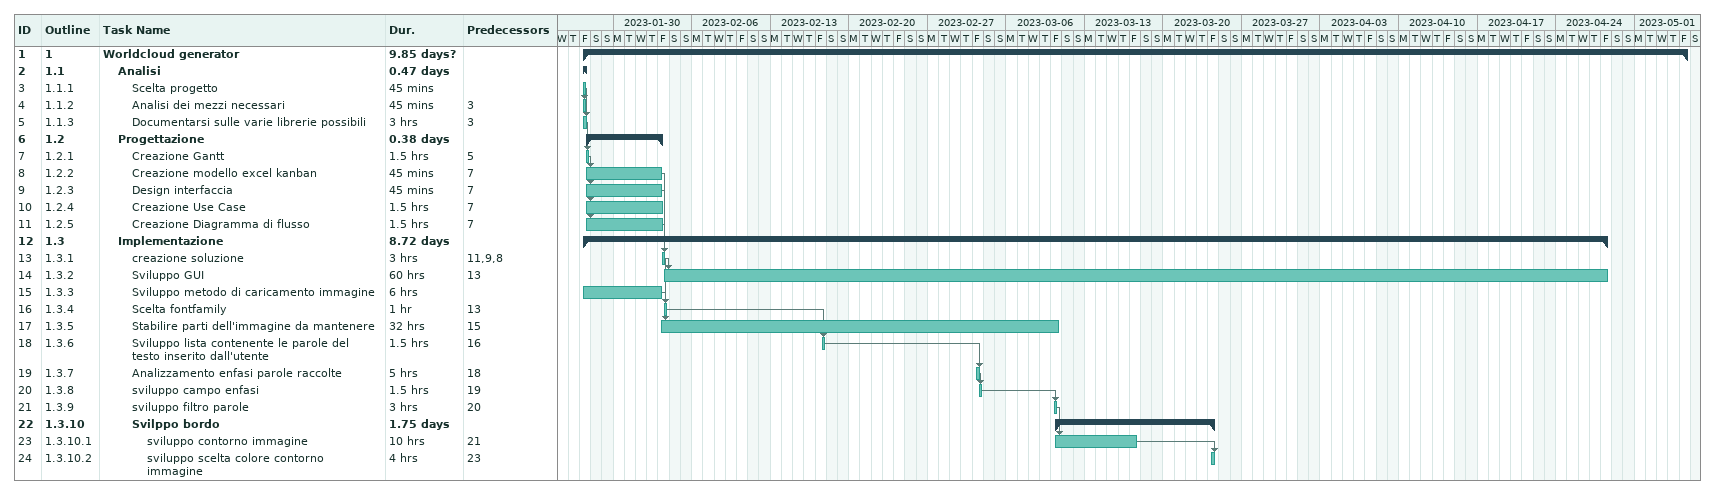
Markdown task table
| ID | WBS | Task | Duration | Start | Finish | Predecessors |
|---|---|---|---|---|---|---|
| 1 | 1 | **Worldcloud generator** | 9.85d? | 2023-01-27 | 2023-05-05 |  |
| 2 | 1.1 | **Analisi** | 0.47d | 2023-01-27 | 2023-01-27 |  |
| 3 | 1.1.1 | Scelta progetto | 45min | 2023-01-27 | 2023-01-27 |  |
| 4 | 1.1.2 | Analisi dei mezzi necessari | 45min | 2023-01-27 | 2023-01-27 | 3 |
| 5 | 1.1.3 | Documentarsi sulle varie librerie possibili | 3h | 2023-01-27 | 2023-01-27 | 3 |
| 6 | 1.2 | **Progettazione** | 0.38d | 2023-01-27 | 2023-02-03 |  |
| 7 | 1.2.1 | Creazione Gantt | 1.5h | 2023-01-27 | 2023-01-27 | 5 |
| 8 | 1.2.2 | Creazione modello excel kanban | 45min | 2023-01-27 | 2023-02-03 | 7 |
| 9 | 1.2.3 | Design interfaccia | 45min | 2023-01-27 | 2023-02-03 | 7 |
| 10 | 1.2.4 | Creazione Use Case | 1.5h | 2023-01-27 | 2023-02-03 | 7 |
| 11 | 1.2.5 | Creazione Diagramma di flusso | 1.5h | 2023-01-27 | 2023-02-03 | 7 |
| 12 | 1.3 | **Implementazione** | 8.72d | 2023-01-27 | 2023-04-28 |  |
| 13 | 1.3.1 | creazione soluzione | 3h | 2023-02-03 | 2023-02-03 | 11, 9, 8 |
| 14 | 1.3.2 | Sviluppo GUI | 60h | 2023-02-03 | 2023-04-28 | 13 |
| 15 | 1.3.3 | Sviluppo metodo di caricamento immagine | 6h | 2023-01-27 | 2023-02-03 |  |
| 16 | 1.3.4 | Scelta fontfamily | 1h | 2023-02-03 | 2023-02-03 | 13 |
| 17 | 1.3.5 | Stabilire parti dell'immagine da mantenere | 32h | 2023-02-03 | 2023-03-10 | 15 |
| 18 | 1.3.6 | Sviluppo lista contenente le parole del testo inserito dall'utente | 1.5h | 2023-02-17 | 2023-02-17 | 16 |
| 19 | 1.3.7 | Analizzamento enfasi parole raccolte | 5h | 2023-03-03 | 2023-03-03 | 18 |
| 20 | 1.3.8 | sviluppo campo enfasi | 1.5h | 2023-03-03 | 2023-03-03 | 19 |
| 21 | 1.3.9 | sviluppo filtro parole | 3h | 2023-03-10 | 2023-03-10 | 20 |
| 22 | 1.3.10 | **Svilppo bordo** | 1.75d | 2023-03-10 | 2023-03-24 |  |
| 23 | 1.3.10.1 | sviluppo contorno immagine | 10h | 2023-03-10 | 2023-03-17 | 21 |
| 24 | 1.3.10.2 | sviluppo scelta colore contorno immagine | 4h | 2023-03-24 | 2023-03-24 | 23 |
